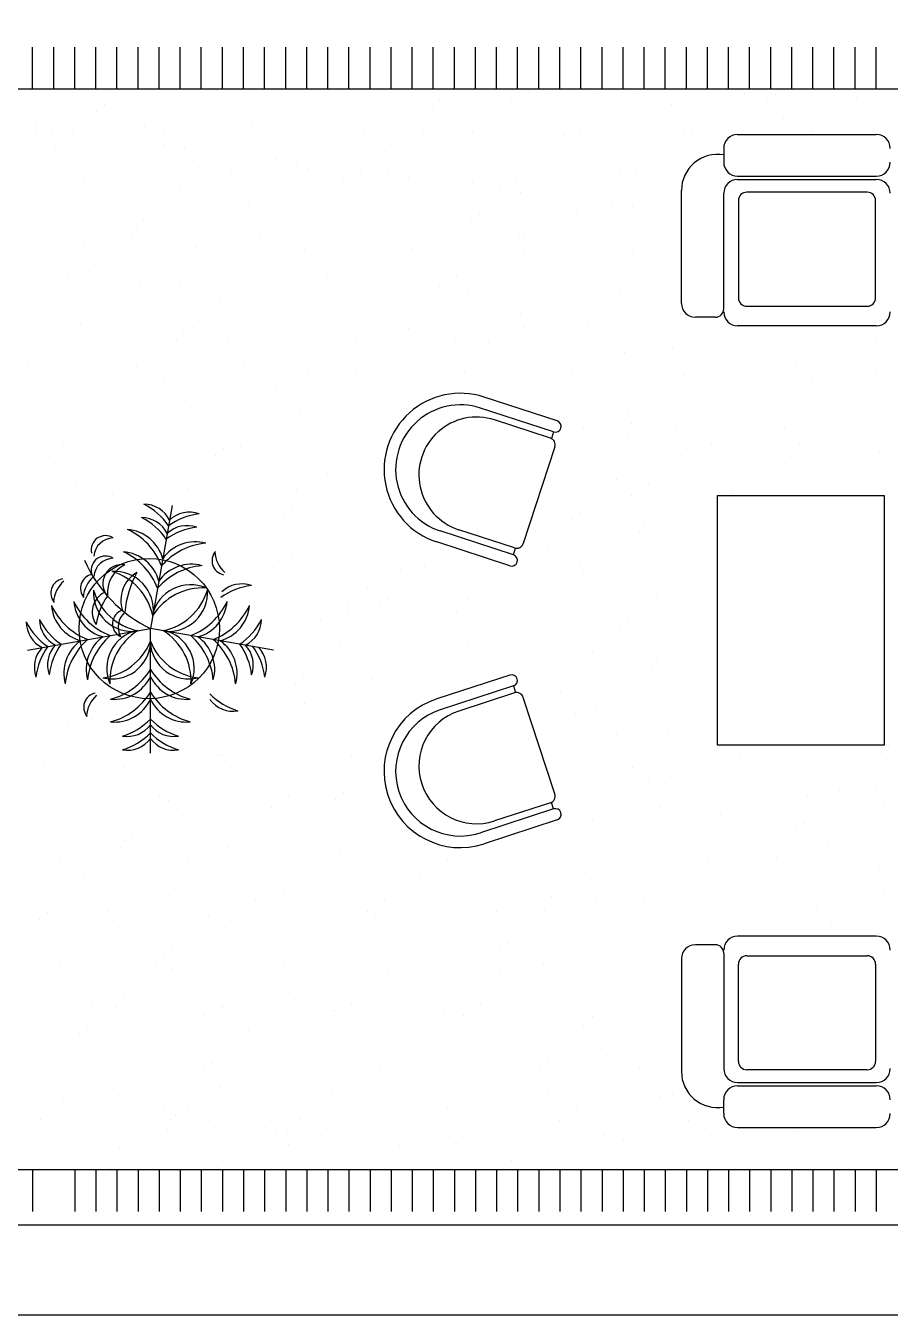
# Model space of a CAD drawing. Header units: inches. Extents: x 10.2 to 52.7, y 13.8 to 38.6.
# Drawn here: x 35.815 to 38.93, y 13.807 to 18.456 of the extents above; entities that cross this region are included whole.
import ezdxf

# ---------------------------------------------------------------- set-up
doc = ezdxf.new("R2010")
doc.units = ezdxf.units.IN
doc.header["$MEASUREMENT"] = 0
for name, color, linetype in [('02', 2, 'Continuous'), ('4', 4, 'Continuous'), ('kadrbm', 4, 'Continuous')]:
    doc.layers.add(name, color=color, linetype=linetype)

# ---------------------------------------------------------------- blocks, each defined once
blk = doc.blocks.new('kadrbm')
at = {"layer": 'kadrbm', "color": 4}
blk.add_lwpolyline([(0, 0), (0, 24.7972), (21, 24.7972), (21, 0), (0, 0)], close=True, dxfattribs=at)
blk.add_lwpolyline([(20.6631, 0.3257), (20.6631, 24.4603), (0.3369, 24.4603), (0.3369, 0.3257), (20.6631, 0.3257)], dxfattribs=at)

msp = doc.modelspace()

# ---------------------------------------------------------------- linework, layer by layer
at = {"layer": '02'}
for p, q in [((38.3802, 18.0642), (38.8802, 18.0642)), ((38.3302, 18.0142), (38.3302, 17.9642)), ((38.3802, 17.9142), (38.8802, 17.9142)), ((38.3805, 17.9021), (38.8802, 17.9021)), ((38.178, 17.4553), (38.178, 17.8625)), ((38.8478, 17.8561), (38.4135, 17.8561)), ((38.3305, 17.4353), (38.3305, 17.8521)), ((38.3835, 17.8261), (38.3835, 17.475)), ((38.8778, 17.475), (38.8778, 17.8261)), ((38.4135, 17.445), (38.8478, 17.445)), ((38.3003, 17.4053), (38.228, 17.4053)), ((38.8802, 17.3745), (38.3805, 17.3745)), ((37.7056, 16.9693), (37.5045, 17.035)), ((37.7173, 16.9918), (37.7096, 16.9681)), ((37.7216, 16.9378), (37.6078, 16.5894)), ((37.5763, 16.5734), (37.3752, 16.6391)), ((37.5725, 16.5484), (37.5803, 16.5721)), ((37.5763, 16.0506), (37.3752, 15.9849)), ((37.5725, 16.0756), (37.5803, 16.0519)), ((37.7216, 15.6862), (37.6078, 16.0346)), ((37.7056, 15.6547), (37.5045, 15.589)), ((37.7173, 15.6322), (37.7096, 15.656)), ((38.8802, 15.1734), (38.3805, 15.1734)), ((38.3003, 15.1426), (38.228, 15.1426)), ((38.3302, 15.1126), (38.3302, 14.6958)), ((38.178, 15.0926), (38.178, 14.6854)), ((38.3835, 14.7218), (38.3835, 15.0729)), ((38.4135, 15.1029), (38.8478, 15.1029)), ((38.8778, 15.0729), (38.8778, 14.7218)), ((38.8478, 14.6918), (38.4135, 14.6918)), ((38.3802, 14.6337), (38.8802, 14.6337)), ((38.3805, 14.6458), (38.8802, 14.6458)), ((38.3302, 14.5337), (38.3302, 14.5837)), ((38.3802, 14.4837), (38.8802, 14.4837))]:
    msp.add_line(p, q, dxfattribs=at)
for points in [[(37.7303, 17.0314), (37.4665, 17.1175)], [(37.7173, 16.9918), (37.4536, 17.0779)], [(37.5725, 16.5484), (37.3088, 16.6345)], [(37.5596, 16.5088), (37.2959, 16.5949)], [(37.5596, 16.1152), (37.2959, 16.0291)], [(37.5725, 16.0756), (37.3088, 15.9895)], [(37.7173, 15.6322), (37.4536, 15.5461)], [(37.7303, 15.5926), (37.4665, 15.5065)]]:
    msp.add_lwpolyline(points, dxfattribs=at)
msp.add_lwpolyline([(38.9084, 16.762), (38.9084, 15.862), (38.3084, 15.862), (38.3084, 16.762)], close=True, dxfattribs=at)
msp.add_circle((36.2598, 16.2825), 0.2529, dxfattribs=at)
for centre, radius, start, end in [((38.3802, 18.0142), 0.05, 90, 180), ((38.8802, 18.0142), 0.05, 0, 90), ((38.308, 17.8625), 0.13, 80.1386, 180), ((38.3802, 17.9642), 0.05, 180, 270), ((38.8802, 17.9642), 0.05, 270, 0), ((38.3805, 17.8521), 0.05, 90, 180), ((38.8802, 17.8521), 0.05, 0, 90), ((38.4135, 17.8261), 0.03, 90, 180), ((38.8478, 17.8261), 0.03, 0, 90), ((38.228, 17.4553), 0.05, 180, 270), ((38.4135, 17.475), 0.03, 180, 270), ((38.8478, 17.475), 0.03, 270, 0), ((38.3003, 17.4353), 0.03, 270, 0), ((38.3805, 17.4245), 0.05, 180, 270), ((38.8802, 17.4245), 0.05, 270, 0), ((37.3812, 16.8562), 0.2749, 71.9154, 251.9154), ((37.3812, 16.8562), 0.2332, 71.9154, 251.9154), ((37.4399, 16.8371), 0.2082, 71.9154, 251.9154), ((37.7238, 17.0116), 0.0208, 251.9154, 71.9154), ((37.6979, 16.9456), 0.025, 341.9154, 71.9154), ((37.5841, 16.5972), 0.025, 251.9154, 341.9154), ((37.5661, 16.5286), 0.0208, 251.9154, 71.9154), ((37.5661, 16.0954), 0.0208, 288.0846, 108.0846), ((37.5841, 16.0268), 0.025, 18.0846, 108.0846), ((37.3812, 15.7678), 0.2749, 108.0846, 288.0846), ((37.3812, 15.7678), 0.2332, 108.0846, 288.0846), ((37.4399, 15.787), 0.2082, 108.0846, 288.0846), ((37.6979, 15.6784), 0.025, 288.0846, 18.0846), ((37.7238, 15.6124), 0.0208, 288.0846, 108.0846), ((38.3805, 15.1234), 0.05, 90, 180), ((38.8802, 15.1234), 0.05, 0, 90), ((38.228, 15.0926), 0.05, 90, 180), ((38.3003, 15.1126), 0.03, 0, 90), ((38.4135, 15.0729), 0.03, 90, 180), ((38.8478, 15.0729), 0.03, 0, 90), ((38.3805, 14.6958), 0.05, 180, 270), ((38.4135, 14.7218), 0.03, 180, 270), ((38.8478, 14.7218), 0.03, 270, 0), ((38.8802, 14.6958), 0.05, 270, 0), ((38.308, 14.6854), 0.13, 180, 279.8614), ((38.3802, 14.5837), 0.05, 90, 180), ((38.8802, 14.5837), 0.05, 0, 90), ((38.3802, 14.5337), 0.05, 180, 270), ((38.8802, 14.5337), 0.05, 270, 0)]:
    msp.add_arc(centre, radius, start, end, dxfattribs=at)
at = {"layer": '4'}
for p, q in [((35.8397, 18.229), (35.8397, 18.379)), ((35.9157, 18.229), (35.9157, 18.379)), ((35.9917, 18.229), (35.9917, 18.379)), ((36.0677, 18.229), (36.0677, 18.379)), ((36.1437, 18.229), (36.1437, 18.379)), ((36.2197, 18.229), (36.2197, 18.379)), ((36.2957, 18.229), (36.2957, 18.379)), ((36.3717, 18.229), (36.3717, 18.379)), ((36.4477, 18.229), (36.4477, 18.379)), ((36.5237, 18.229), (36.5237, 18.379)), ((36.5997, 18.229), (36.5997, 18.379)), ((36.6757, 18.229), (36.6757, 18.379)), ((36.7517, 18.229), (36.7517, 18.379)), ((36.8277, 18.229), (36.8277, 18.379)), ((36.9037, 18.229), (36.9037, 18.379)), ((36.9797, 18.229), (36.9797, 18.379)), ((37.0557, 18.229), (37.0557, 18.379)), ((37.1317, 18.229), (37.1317, 18.379)), ((37.2077, 18.229), (37.2077, 18.379)), ((37.2837, 18.229), (37.2837, 18.379)), ((37.3597, 18.229), (37.3597, 18.379)), ((37.4357, 18.229), (37.4357, 18.379)), ((37.5117, 18.229), (37.5117, 18.379)), ((37.5877, 18.229), (37.5877, 18.379)), ((37.6637, 18.229), (37.6637, 18.379)), ((37.7397, 18.229), (37.7397, 18.379)), ((37.8157, 18.229), (37.8157, 18.379)), ((37.8917, 18.229), (37.8917, 18.379)), ((37.9677, 18.229), (37.9677, 18.379)), ((38.0437, 18.229), (38.0437, 18.379)), ((38.1197, 18.229), (38.1197, 18.379)), ((38.1957, 18.229), (38.1957, 18.379)), ((38.2717, 18.229), (38.2717, 18.379)), ((38.3477, 18.229), (38.3477, 18.379)), ((38.4237, 18.229), (38.4237, 18.379)), ((38.4997, 18.229), (38.4997, 18.379)), ((38.5757, 18.229), (38.5757, 18.379)), ((38.6517, 18.229), (38.6517, 18.379)), ((38.7277, 18.229), (38.7277, 18.379)), ((38.8037, 18.229), (38.8037, 18.379)), ((38.8797, 18.229), (38.8797, 18.379)), ((37.7377, 18.2268), (37.7377, 18.2268)), ((36.1213, 18.2237), (36.1213, 18.2237)), ((36.505, 18.2218), (36.505, 18.2218)), ((37.3067, 18.1906), (37.3067, 18.1906)), ((37.566, 18.1944), (37.566, 18.1944)), ((37.6284, 18.2166), (37.6284, 18.2166)), ((37.688, 18.2104), (37.688, 18.2104)), ((37.8596, 18.2108), (37.8596, 18.2108)), ((38.0211, 18.2116), (38.0211, 18.2116)), ((38.0634, 18.184), (38.0634, 18.184)), ((38.4048, 18.2135), (38.4048, 18.2135)), ((38.4883, 18.1837), (38.4883, 18.1837)), ((38.516, 18.209), (38.516, 18.209)), ((38.8099, 18.1989), (38.8099, 18.1989)), ((36.0698, 18.1468), (36.0698, 18.1468)), ((36.0974, 18.1722), (36.0974, 18.1722)), ((36.6788, 18.1601), (36.6788, 18.1601)), ((37.2791, 18.1653), (37.2791, 18.1653)), ((37.8881, 18.1785), (37.8881, 18.1785)), ((38.1415, 18.1737), (38.1415, 18.1737)), ((38.2634, 18.1576), (38.2634, 18.1576)), ((35.8515, 18.0988), (35.8515, 18.0988)), ((36.2441, 18.0938), (36.2441, 18.0938)), ((36.6278, 18.0956), (36.6278, 18.0956)), ((38.4672, 18.1308), (38.4672, 18.1308)), ((38.5452, 18.1205), (38.5452, 18.1205)), ((38.6672, 18.1045), (38.6672, 18.1045)), ((35.8485, 18.081), (35.8485, 18.081)), ((35.9063, 18.0796), (35.9063, 18.0796)), ((35.9843, 18.0693), (35.9843, 18.0693)), ((36.1063, 18.0532), (36.1063, 18.0532)), ((36.3157, 18.0802), (36.3157, 18.0802)), ((36.5483, 18.0405), (36.5483, 18.0405)), ((36.7828, 18.0794), (36.7828, 18.0794)), ((37.033, 18.081), (37.033, 18.081)), ((37.2499, 18.0785), (37.2499, 18.0785)), ((37.4256, 18.076), (37.4256, 18.076)), ((37.717, 18.0777), (37.717, 18.0777)), ((37.7576, 18.0589), (37.7576, 18.0589)), ((37.8093, 18.0778), (37.8093, 18.0778)), ((38.1842, 18.0768), (38.1842, 18.0768)), ((38.2144, 18.0632), (38.2144, 18.0632)), ((38.6513, 18.076), (38.6513, 18.076)), ((38.8709, 18.0776), (38.8709, 18.0776)), ((35.9205, 18.01), (35.9205, 18.01)), ((36.31, 18.0264), (36.31, 18.0264)), ((36.3881, 18.0161), (36.3881, 18.0161)), ((36.51, 18.0001), (36.51, 18.0001)), ((36.5207, 18.0152), (36.5207, 18.0152)), ((37.1298, 18.0285), (37.1298, 18.0285)), ((37.73, 18.0336), (37.73, 18.0336)), ((36.0324, 17.96), (36.0324, 17.96)), ((36.7138, 17.9733), (36.7138, 17.9733)), ((36.7919, 17.963), (36.7919, 17.963)), ((36.088, 17.9351), (36.088, 17.9351)), ((36.4375, 17.9454), (36.4375, 17.9454)), ((36.5551, 17.9343), (36.5551, 17.9343)), ((36.8301, 17.9404), (36.8301, 17.9404)), ((36.9138, 17.9469), (36.9138, 17.9469)), ((36.9993, 17.9089), (36.9993, 17.9089)), ((37.0222, 17.9334), (37.0222, 17.9334)), ((37.1176, 17.9201), (37.1176, 17.9201)), ((37.1956, 17.9098), (37.1956, 17.9098)), ((37.2138, 17.9422), (37.2138, 17.9422)), ((37.4893, 17.9326), (37.4893, 17.9326)), ((37.619, 17.9276), (37.619, 17.9276)), ((37.9564, 17.9317), (37.9564, 17.9317)), ((38.0116, 17.9226), (38.0116, 17.9226)), ((36.0247, 17.8948), (36.0247, 17.8948)), ((36.3714, 17.8784), (36.3714, 17.8784)), ((36.4918, 17.894), (36.4918, 17.894)), ((36.9589, 17.8931), (36.9589, 17.8931)), ((36.9716, 17.8835), (36.9716, 17.8835)), ((37.3176, 17.8938), (37.3176, 17.8938)), ((37.4261, 17.8923), (37.4261, 17.8923)), ((37.5213, 17.867), (37.5213, 17.867)), ((37.5807, 17.8968), (37.5807, 17.8968)), ((37.5994, 17.8567), (37.5994, 17.8567)), ((37.8932, 17.8914), (37.8932, 17.8914)), ((35.842, 17.8097), (35.842, 17.8097)), ((37.7213, 17.8406), (37.7213, 17.8406)), ((37.9251, 17.8138), (37.9251, 17.8138)), ((36.2347, 17.8047), (36.2347, 17.8047)), ((36.6184, 17.8066), (36.6184, 17.8066)), ((37.0235, 17.792), (37.0235, 17.792)), ((37.4161, 17.787), (37.4161, 17.787)), ((37.4502, 17.7772), (37.4502, 17.7772)), ((37.7999, 17.7888), (37.7999, 17.7888)), ((37.9644, 17.7837), (37.9644, 17.7837)), ((38.0032, 17.8035), (38.0032, 17.8035)), ((38.1251, 17.7875), (38.1251, 17.7875)), ((36.2133, 17.7335), (36.2133, 17.7335)), ((36.2409, 17.7588), (36.2409, 17.7588)), ((36.8223, 17.7467), (36.8223, 17.7467)), ((37.4225, 17.7519), (37.4225, 17.7519)), ((36.0229, 17.6709), (36.0229, 17.6709)), ((36.1945, 17.7046), (36.1945, 17.7046)), ((36.6616, 17.7037), (36.6616, 17.7037)), ((37.1288, 17.7029), (37.1288, 17.7029)), ((37.5959, 17.702), (37.5959, 17.702)), ((37.6078, 17.7067), (37.6078, 17.7067)), ((36.428, 17.6563), (36.428, 17.6563)), ((36.6918, 17.6272), (36.6918, 17.6272)), ((36.8207, 17.6513), (36.8207, 17.6513)), ((37.2044, 17.6532), (37.2044, 17.6532)), ((37.6095, 17.6386), (37.6095, 17.6386)), ((37.7616, 17.6431), (37.7616, 17.6431)), ((38.0022, 17.6336), (38.0022, 17.6336)), ((36.064, 17.5967), (36.064, 17.5967)), ((36.6642, 17.6018), (36.6642, 17.6018)), ((37.2732, 17.6151), (37.2732, 17.6151)), ((35.9668, 17.5595), (35.9668, 17.5595)), ((36.4339, 17.5587), (36.4339, 17.5587)), ((36.901, 17.5578), (36.901, 17.5578)), ((37.3682, 17.557), (37.3682, 17.557)), ((37.4049, 17.566), (37.4049, 17.566)), ((35.8326, 17.5207), (35.8326, 17.5207)), ((35.9036, 17.5192), (35.9036, 17.5192)), ((36.2252, 17.5157), (36.2252, 17.5157)), ((36.3707, 17.5184), (36.3707, 17.5184)), ((36.6089, 17.5175), (36.6089, 17.5175)), ((36.8378, 17.5175), (36.8378, 17.5175)), ((37.0141, 17.503), (37.0141, 17.503)), ((37.1427, 17.4955), (37.1427, 17.4955)), ((37.3049, 17.5167), (37.3049, 17.5167)), ((37.4067, 17.4979), (37.4067, 17.4979)), ((37.7904, 17.4998), (37.7904, 17.4998)), ((37.955, 17.4947), (37.955, 17.4947)), ((35.9058, 17.4518), (35.9058, 17.4518)), ((35.9335, 17.4771), (35.9335, 17.4771)), ((36.5149, 17.465), (36.5149, 17.465)), ((37.1151, 17.4702), (37.1151, 17.4702)), ((37.5983, 17.4176), (37.5983, 17.4176)), ((37.7214, 17.4068), (37.7214, 17.4068)), ((37.8384, 17.3916), (37.8384, 17.3916)), ((36.0135, 17.3819), (36.0135, 17.3819)), ((36.3844, 17.3454), (36.3844, 17.3454)), ((36.4186, 17.3673), (36.4186, 17.3673)), ((36.8112, 17.3623), (36.8112, 17.3623)), ((37.1949, 17.3642), (37.1949, 17.3642)), ((37.6001, 17.3496), (37.6001, 17.3496)), ((37.6124, 17.3693), (37.6124, 17.3693)), ((37.7752, 17.3513), (37.7752, 17.3513)), ((37.9927, 17.3445), (37.9927, 17.3445)), ((36.0734, 17.329), (36.0734, 17.329)), ((36.3567, 17.3201), (36.3567, 17.3201)), ((36.5405, 17.3281), (36.5405, 17.3281)), ((36.9658, 17.3334), (36.9658, 17.3334)), ((37.0076, 17.3273), (37.0076, 17.3273)), ((37.3647, 17.3298), (37.3647, 17.3298)), ((37.4818, 17.3145), (37.4818, 17.3145)), ((38.8761, 17.3239), (38.8761, 17.3239)), ((37.2558, 17.2923), (37.2558, 17.2923)), ((37.4185, 17.2742), (37.4185, 17.2742)), ((37.9736, 17.2771), (37.9736, 17.2771)), ((38.1471, 17.2963), (38.1471, 17.2963)), ((35.8231, 17.2317), (35.8231, 17.2317)), ((36.2158, 17.2267), (36.2158, 17.2267)), ((36.5995, 17.2285), (36.5995, 17.2285)), ((36.8353, 17.2138), (36.8353, 17.2138)), ((37.0046, 17.2139), (37.0046, 17.2139)), ((37.3972, 17.2089), (37.3972, 17.2089)), ((37.781, 17.2108), (37.781, 17.2108)), ((38.5905, 17.2385), (38.5905, 17.2385)), ((38.8797, 17.2096), (38.8797, 17.2096)), ((35.8457, 17.1839), (35.8457, 17.1839)), ((36.2074, 17.1833), (36.2074, 17.1833)), ((36.3128, 17.1831), (36.3128, 17.1831)), ((36.7799, 17.1822), (36.7799, 17.1822)), ((36.8076, 17.1885), (36.8076, 17.1885)), ((38.1861, 17.1962), (38.1861, 17.1962)), ((38.6484, 17.1788), (38.6484, 17.1788)), ((36.2495, 17.1428), (36.2495, 17.1428)), ((36.7167, 17.1419), (36.7167, 17.1419)), ((38.167, 17.1287), (38.167, 17.1287)), ((38.3405, 17.1479), (38.3405, 17.1479)), ((38.5851, 17.1385), (38.5851, 17.1385)), ((36.004, 17.0929), (36.004, 17.0929)), ((36.4091, 17.0783), (36.4091, 17.0783)), ((36.8018, 17.0733), (36.8018, 17.0733)), ((37.1855, 17.0751), (37.1855, 17.0751)), ((38.7839, 17.0902), (38.7839, 17.0902)), ((36.0493, 17.0384), (36.0493, 17.0384)), ((36.0769, 17.0637), (36.0769, 17.0637)), ((37.9334, 17.0408), (37.9334, 17.0408)), ((37.9833, 17.0555), (37.9833, 17.0555)), ((37.998, 17.0226), (37.998, 17.0226)), ((38.0505, 17.0256), (38.0505, 17.0256)), ((38.1069, 17.0601), (38.1069, 17.0601)), ((38.224, 17.0448), (38.224, 17.0448)), ((38.367, 17.0574), (38.367, 17.0574)), ((37.8245, 17.0033), (37.8245, 17.0033)), ((37.9872, 16.9853), (37.9872, 16.9853)), ((38.1607, 17.0045), (38.1607, 17.0045)), ((38.5503, 17.0023), (38.5503, 17.0023)), ((38.6674, 16.9871), (38.6674, 16.9871)), ((35.9522, 16.9534), (35.9522, 16.9534)), ((36.2063, 16.9377), (36.2063, 16.9377)), ((36.4194, 16.9525), (36.4194, 16.9525)), ((36.5278, 16.9321), (36.5278, 16.9321)), ((36.59, 16.9395), (36.59, 16.9395)), ((36.9952, 16.9249), (36.9952, 16.9249)), ((38.2878, 16.9491), (38.2878, 16.9491)), ((38.4414, 16.9648), (38.4414, 16.9648)), ((38.6041, 16.9468), (38.6041, 16.9468)), ((38.7305, 16.9359), (38.7305, 16.9359)), ((35.9, 16.9016), (35.9, 16.9016)), ((36.5002, 16.9067), (36.5002, 16.9067)), ((38.1766, 16.9071), (38.1766, 16.9071)), ((38.5693, 16.9021), (38.5693, 16.9021)), ((38.8933, 16.9179), (38.8933, 16.9179)), ((36.9016, 16.8421), (36.9016, 16.8421)), ((35.9946, 16.8039), (35.9946, 16.8039)), ((36.1916, 16.8074), (36.1916, 16.8074)), ((36.3997, 16.7893), (36.3997, 16.7893)), ((36.7927, 16.8046), (36.7927, 16.8046)), ((37.9431, 16.8192), (37.9431, 16.8192)), ((38.0601, 16.804), (38.0601, 16.804)), ((36.1284, 16.7671), (36.1284, 16.7671)), ((36.3509, 16.7699), (36.3509, 16.7699)), ((36.7923, 16.7843), (36.7923, 16.7843)), ((37.8341, 16.7818), (37.8341, 16.7818)), ((37.9969, 16.7637), (37.9969, 16.7637)), ((38.3575, 16.7683), (38.3575, 16.7683)), ((36.3425, 16.7263), (36.2644, 16.2831)), ((36.7435, 16.6972), (36.7435, 16.6972)), ((36.7711, 16.7225), (36.7711, 16.7225)), ((37.8126, 16.6997), (37.8126, 16.6997)), ((36.1969, 16.6486), (36.1969, 16.6486)), ((36.5806, 16.6505), (36.5806, 16.6505)), ((36.9861, 16.6563), (36.9861, 16.6563)), ((36.9998, 16.6884), (36.9998, 16.6884)), ((37.7849, 16.6743), (37.7849, 16.6743)), ((38.0412, 16.6656), (38.0412, 16.6656)), ((36.9857, 16.6359), (36.9857, 16.6359)), ((38.0275, 16.6334), (38.0275, 16.6334)), ((35.8311, 16.5777), (35.8311, 16.5777)), ((37.6996, 16.5743), (37.6996, 16.5743)), ((36.7721, 16.5434), (36.7721, 16.5434)), ((36.7832, 16.5156), (36.7832, 16.5156)), ((37.2527, 16.5066), (37.2527, 16.5066)), ((37.415, 16.5123), (37.415, 16.5123)), ((37.8135, 16.5205), (37.8135, 16.5205)), ((36.7088, 16.5031), (36.7088, 16.5031)), ((36.7829, 16.4952), (36.7829, 16.4952)), ((37.1666, 16.4971), (37.1666, 16.4971)), ((37.7503, 16.4802), (37.7503, 16.4802)), ((37.8247, 16.4927), (37.8247, 16.4927)), ((37.0451, 16.4287), (37.0451, 16.4287)), ((37.4719, 16.4293), (37.4719, 16.4293)), ((38.9137, 16.4254), (38.9137, 16.4254)), ((36.9766, 16.3672), (36.9766, 16.3672)), ((37.1222, 16.387), (37.1222, 16.387)), ((37.2122, 16.3716), (37.2122, 16.3716)), ((37.4086, 16.389), (37.4086, 16.389)), ((38.0865, 16.4059), (38.0865, 16.4059)), ((36.9763, 16.3469), (36.9763, 16.3469)), ((37.0946, 16.3617), (37.0946, 16.3617)), ((37.3689, 16.3418), (37.3689, 16.3418)), ((38.0181, 16.3444), (38.0181, 16.3444)), ((35.8212, 16.205), (36.2644, 16.2831)), ((36.2644, 15.8331), (36.2644, 16.2831)), ((36.7075, 16.205), (36.2644, 16.2831)), ((36.8787, 16.3128), (36.8787, 16.3128)), ((36.9146, 16.3092), (36.9146, 16.3092)), ((37.8799, 16.2786), (37.8799, 16.2786)), ((37.9201, 16.2899), (37.9201, 16.2899)), ((37.956, 16.2863), (37.956, 16.2863)), ((37.9888, 16.316), (37.9888, 16.316)), ((38.904, 16.3098), (38.904, 16.3098)), ((36.9453, 16.2249), (36.9453, 16.2249)), ((37.1113, 16.1996), (37.1113, 16.1996)), ((37.1571, 16.2081), (37.1571, 16.2081)), ((37.4055, 16.2233), (37.4055, 16.2233)), ((37.5623, 16.1935), (37.5623, 16.1935)), ((37.8583, 16.1965), (37.8583, 16.1965)), ((37.172, 16.1354), (37.172, 16.1354)), ((37.8307, 16.1711), (37.8307, 16.1711)), ((38.087, 16.1624), (38.087, 16.1624)), ((36.8148, 16.1053), (36.8148, 16.1053)), ((37.063, 16.0979), (37.063, 16.0979)), ((37.289, 16.1202), (37.289, 16.1202)), ((38.0733, 16.1302), (38.0733, 16.1302)), ((36.7871, 16.08), (36.7871, 16.08)), ((36.8836, 16.0545), (36.8836, 16.0545)), ((37.2258, 16.0799), (37.2258, 16.0799)), ((37.3595, 16.0528), (37.3595, 16.0528)), ((37.7432, 16.0547), (37.7432, 16.0547)), ((36.8203, 16.0142), (36.8203, 16.0142)), ((37.8593, 16.0173), (37.8593, 16.0173)), ((36.0564, 15.9553), (36.0564, 15.9553)), ((37.796, 15.977), (37.796, 15.977)), ((37.8705, 15.9895), (37.8705, 15.9895)), ((35.9662, 15.9368), (35.9662, 15.9368)), ((36.0288, 15.9299), (36.0288, 15.9299)), ((36.3713, 15.9222), (36.3713, 15.9222)), ((36.6379, 15.9432), (36.6379, 15.9432)), ((38.1323, 15.9027), (38.1323, 15.9027)), ((37.9455, 15.8994), (37.9455, 15.8994)), ((38.9259, 15.8604), (38.9259, 15.8604)), ((36.5074, 15.8236), (36.5074, 15.8236)), ((36.523, 15.8248), (36.523, 15.8248)), ((36.9902, 15.824), (36.9902, 15.824)), ((37.0888, 15.8115), (37.0888, 15.8115)), ((38.0638, 15.8412), (38.0638, 15.8412)), ((38.2981, 15.8299), (38.2981, 15.8299)), ((38.3915, 15.8214), (38.3915, 15.8214)), ((38.8587, 15.8206), (38.8587, 15.8206)), ((38.8983, 15.8351), (38.8983, 15.8351)), ((35.8795, 15.7931), (35.8795, 15.7931)), ((36.1685, 15.7816), (36.1685, 15.7816)), ((36.4797, 15.7983), (36.4797, 15.7983)), ((36.5522, 15.7834), (36.5522, 15.7834)), ((37.9659, 15.7867), (37.9659, 15.7867)), ((38.0018, 15.7831), (38.0018, 15.7831)), ((38.0608, 15.7321), (38.0608, 15.7321)), ((38.1388, 15.751), (38.1388, 15.751)), ((38.8797, 15.7166), (38.8797, 15.7166)), ((36.2953, 15.6797), (36.2953, 15.6797)), ((36.7624, 15.6789), (36.7624, 15.6789)), ((36.9583, 15.6919), (36.9583, 15.6919)), ((38.1399, 15.685), (38.1399, 15.685)), ((38.1638, 15.6763), (38.1638, 15.6763)), ((38.1676, 15.7104), (38.1676, 15.7104)), ((38.6309, 15.6755), (38.6309, 15.6755)), ((38.749, 15.6983), (38.749, 15.6983)), ((35.9568, 15.6478), (35.9568, 15.6478)), ((36.2321, 15.6394), (36.2321, 15.6394)), ((36.3304, 15.6615), (36.3304, 15.6615)), ((36.3619, 15.6332), (36.3619, 15.6332)), ((36.6992, 15.6386), (36.6992, 15.6386)), ((36.7545, 15.6282), (36.7545, 15.6282)), ((36.9306, 15.6666), (36.9306, 15.6666)), ((38.1006, 15.636), (38.1006, 15.636)), ((38.5677, 15.6352), (38.5677, 15.6352)), ((38.909, 15.6454), (38.909, 15.6454)), ((37.858, 15.5914), (37.858, 15.5914)), ((38.3197, 15.6122), (38.3197, 15.6122)), ((38.6185, 15.5787), (38.6185, 15.5787)), ((36.1999, 15.5419), (36.1999, 15.5419)), ((36.7813, 15.5298), (36.7813, 15.5298)), ((37.9906, 15.5482), (37.9906, 15.5482)), ((38.5908, 15.5534), (38.5908, 15.5534)), ((36.1591, 15.4925), (36.1591, 15.4925)), ((36.1723, 15.5165), (36.1723, 15.5165)), ((36.5428, 15.4944), (36.5428, 15.4944)), ((38.7062, 15.5047), (38.7062, 15.5047)), ((35.9348, 15.45), (35.9348, 15.45)), ((36.4019, 15.4492), (36.4019, 15.4492)), ((36.869, 15.4483), (36.869, 15.4483)), ((36.9479, 15.4798), (36.9479, 15.4798)), ((37.3361, 15.4475), (37.3361, 15.4475)), ((37.8033, 15.4466), (37.8033, 15.4466)), ((38.0513, 15.443), (38.0513, 15.443)), ((38.2704, 15.4458), (38.2704, 15.4458)), ((38.522, 15.457), (38.522, 15.457)), ((38.7305, 15.4429), (38.7305, 15.4429)), ((38.8395, 15.4804), (38.8395, 15.4804)), ((36.6508, 15.4102), (36.6508, 15.4102)), ((37.2322, 15.3982), (37.2322, 15.3982)), ((37.8325, 15.4033), (37.8325, 15.4033)), ((37.8601, 15.4286), (37.8601, 15.4286)), ((38.4415, 15.4166), (38.4415, 15.4166)), ((38.8933, 15.4249), (38.8933, 15.4249)), ((35.9473, 15.3588), (35.9473, 15.3588)), ((36.023, 15.3797), (36.023, 15.3797)), ((36.3524, 15.3442), (36.3524, 15.3442)), ((36.6232, 15.3849), (36.6232, 15.3849)), ((37.8178, 15.3551), (37.8178, 15.3551)), ((38.8995, 15.3564), (38.8995, 15.3564)), ((36.1742, 15.3041), (36.1742, 15.3041)), ((36.6413, 15.3033), (36.6413, 15.3033)), ((36.7451, 15.3391), (36.7451, 15.3391)), ((37.1084, 15.3024), (37.1084, 15.3024)), ((37.1288, 15.341), (37.1288, 15.341)), ((37.5755, 15.3016), (37.5755, 15.3016)), ((37.7088, 15.3177), (37.7088, 15.3177)), ((37.8716, 15.2996), (37.8716, 15.2996)), ((37.9348, 15.3399), (37.9348, 15.3399)), ((38.0427, 15.3007), (38.0427, 15.3007)), ((38.7154, 15.3086), (38.7154, 15.3086)), ((38.798, 15.2984), (38.798, 15.2984)), ((38.9069, 15.3359), (38.9069, 15.3359)), ((35.8925, 15.2602), (35.8925, 15.2602)), ((36.1109, 15.2638), (36.1109, 15.2638)), ((36.5781, 15.263), (36.5781, 15.263)), ((37.0452, 15.2621), (37.0452, 15.2621)), ((37.0741, 15.2532), (37.0741, 15.2532)), ((37.1017, 15.2786), (37.1017, 15.2786)), ((37.5123, 15.2613), (37.5123, 15.2613)), ((37.6832, 15.2665), (37.6832, 15.2665)), ((37.9794, 15.2604), (37.9794, 15.2604)), ((38.2834, 15.2717), (38.2834, 15.2717)), ((38.311, 15.297), (38.311, 15.297)), ((38.666, 15.2685), (38.666, 15.2685)), ((38.783, 15.2533), (38.783, 15.2533)), ((35.8648, 15.2348), (35.8648, 15.2348)), ((36.4739, 15.2481), (36.4739, 15.2481)), ((36.5333, 15.2054), (36.5333, 15.2054)), ((38.557, 15.231), (38.557, 15.231)), ((38.7198, 15.213), (38.7198, 15.213)), ((36.1496, 15.2035), (36.1496, 15.2035)), ((36.9385, 15.1908), (36.9385, 15.1908)), ((37.3311, 15.1858), (37.3311, 15.1858)), ((38.8963, 15.1698), (38.8963, 15.1698)), ((36.3434, 15.1285), (36.3434, 15.1285)), ((36.9248, 15.1164), (36.9248, 15.1164)), ((37.525, 15.1216), (37.525, 15.1216)), ((37.5527, 15.1469), (37.5527, 15.1469)), ((38.1341, 15.1349), (38.1341, 15.1349)), ((35.9379, 15.0697), (35.9379, 15.0697)), ((36.2808, 15.0736), (36.2808, 15.0736)), ((36.3157, 15.1032), (36.3157, 15.1032)), ((36.7479, 15.0727), (36.7479, 15.0727)), ((37.215, 15.0719), (37.215, 15.0719)), ((37.6821, 15.071), (37.6821, 15.071)), ((38.1492, 15.0702), (38.1492, 15.0702)), ((36.343, 15.0551), (36.343, 15.0551)), ((36.7356, 15.0501), (36.7356, 15.0501)), ((37.1193, 15.052), (37.1193, 15.052)), ((37.5245, 15.0374), (37.5245, 15.0374)), ((36.7943, 14.9969), (36.7943, 14.9969)), ((37.3757, 14.9848), (37.3757, 14.9848)), ((37.9759, 14.9899), (37.9759, 14.9899)), ((38.0036, 15.0153), (38.0036, 15.0153)), ((36.053, 14.9285), (36.053, 14.9285)), ((36.1664, 14.9664), (36.1664, 14.9664)), ((36.5202, 14.9277), (36.5202, 14.9277)), ((36.7667, 14.9715), (36.7667, 14.9715)), ((36.9873, 14.9268), (36.9873, 14.9268)), ((37.4544, 14.926), (37.4544, 14.926)), ((37.9215, 14.9251), (37.9215, 14.9251)), ((35.9898, 14.8882), (35.9898, 14.8882)), ((36.1402, 14.9145), (36.1402, 14.9145)), ((36.4569, 14.8874), (36.4569, 14.8874)), ((36.5239, 14.9163), (36.5239, 14.9163)), ((36.924, 14.8865), (36.924, 14.8865)), ((36.929, 14.9017), (36.929, 14.9017)), ((37.3217, 14.8967), (37.3217, 14.8967)), ((37.3911, 14.8857), (37.3911, 14.8857)), ((37.7054, 14.8986), (37.7054, 14.8986)), ((37.8583, 14.8848), (37.8583, 14.8848)), ((36.0359, 14.8468), (36.0359, 14.8468)), ((36.6174, 14.8347), (36.6174, 14.8347)), ((37.2176, 14.8399), (37.2176, 14.8399)), ((37.2452, 14.8652), (37.2452, 14.8652)), ((37.8266, 14.8531), (37.8266, 14.8531)), ((36.0083, 14.8214), (36.0083, 14.8214)), ((35.9284, 14.7807), (35.9284, 14.7807)), ((36.3335, 14.7661), (36.3335, 14.7661)), ((36.7262, 14.7611), (36.7262, 14.7611)), ((37.1099, 14.7629), (37.1099, 14.7629)), ((37.515, 14.7483), (37.515, 14.7483)), ((37.9077, 14.7433), (37.9077, 14.7433)), ((36.1596, 14.698), (36.1596, 14.698)), ((36.4869, 14.7151), (36.4869, 14.7151)), ((36.6267, 14.6971), (36.6267, 14.6971)), ((37.0683, 14.7031), (37.0683, 14.7031)), ((37.0939, 14.6963), (37.0939, 14.6963)), ((37.561, 14.6954), (37.561, 14.6954)), ((37.6685, 14.7082), (37.6685, 14.7082)), ((37.6961, 14.7336), (37.6961, 14.7336)), ((38.0281, 14.6946), (38.0281, 14.6946)), ((35.859, 14.6846), (35.859, 14.6846)), ((36.4592, 14.6898), (36.4592, 14.6898)), ((36.1307, 14.6255), (36.1307, 14.6255)), ((36.5144, 14.6273), (36.5144, 14.6273)), ((36.9196, 14.6127), (36.9196, 14.6127)), ((37.3122, 14.6077), (37.3122, 14.6077)), ((37.6959, 14.6095), (37.6959, 14.6095)), ((38.1471, 14.6019), (38.1471, 14.6019)), ((35.8729, 14.5886), (35.8729, 14.5886)), ((35.9509, 14.5783), (35.9509, 14.5783)), ((36.0729, 14.5623), (36.0729, 14.5623)), ((36.9101, 14.5581), (36.9101, 14.5581)), ((36.9378, 14.5835), (36.9378, 14.5835)), ((37.5192, 14.5714), (37.5192, 14.5714)), ((38.1011, 14.595), (38.1011, 14.595)), ((38.1194, 14.5766), (38.1194, 14.5766)), ((35.8686, 14.5126), (35.8686, 14.5126)), ((35.9319, 14.5529), (35.9319, 14.5529)), ((36.2766, 14.5355), (36.2766, 14.5355)), ((36.3099, 14.553), (36.3099, 14.553)), ((36.3358, 14.5117), (36.3358, 14.5117)), ((36.3547, 14.5252), (36.3547, 14.5252)), ((36.399, 14.552), (36.399, 14.552)), ((36.4767, 14.5091), (36.4767, 14.5091)), ((36.8029, 14.5109), (36.8029, 14.5109)), ((36.8661, 14.5512), (36.8661, 14.5512)), ((37.27, 14.5101), (37.27, 14.5101)), ((37.3333, 14.5503), (37.3333, 14.5503)), ((37.7371, 14.5092), (37.7371, 14.5092)), ((37.8004, 14.5495), (37.8004, 14.5495)), ((38.2042, 14.5084), (38.2042, 14.5084)), ((35.919, 14.4917), (35.919, 14.4917)), ((36.3241, 14.4771), (36.3241, 14.4771)), ((36.6804, 14.4823), (36.6804, 14.4823)), ((36.7167, 14.4721), (36.7167, 14.4721)), ((36.7585, 14.472), (36.7585, 14.472)), ((37.1005, 14.4739), (37.1005, 14.4739)), ((38.598, 14.4702), (38.598, 14.4702)), ((36.1794, 14.4334), (36.1794, 14.4334)), ((36.7608, 14.4213), (36.7608, 14.4213)), ((36.8804, 14.456), (36.8804, 14.456)), ((37.0842, 14.4292), (37.0842, 14.4292)), ((37.1622, 14.4189), (37.1622, 14.4189)), ((37.361, 14.4265), (37.361, 14.4265)), ((37.3887, 14.4518), (37.3887, 14.4518)), ((37.5056, 14.4593), (37.5056, 14.4593)), ((37.8982, 14.4543), (37.8982, 14.4543)), ((37.9701, 14.4398), (37.9701, 14.4398)), ((38.2819, 14.4562), (38.2819, 14.4562)), ((38.5703, 14.4449), (38.5703, 14.4449)), ((38.6871, 14.4416), (38.6871, 14.4416)), ((36.1518, 14.4081), (36.1518, 14.4081)), ((37.2842, 14.4028), (37.2842, 14.4028)), ((37.4879, 14.376), (37.4879, 14.376)), ((35.8397, 14.3311), (35.8397, 14.1811)), ((35.9917, 14.3311), (35.9917, 14.1811)), ((36.0677, 14.3311), (36.0677, 14.1811)), ((36.1213, 14.3364), (36.1213, 14.3364)), ((36.1437, 14.3311), (36.1437, 14.1811)), ((36.2197, 14.3311), (36.2197, 14.1811)), ((36.2957, 14.3311), (36.2957, 14.1811)), ((36.3717, 14.3311), (36.3717, 14.1811)), ((36.4477, 14.3311), (36.4477, 14.1811)), ((36.505, 14.3383), (36.505, 14.3383)), ((36.5237, 14.3311), (36.5237, 14.1811)), ((36.5997, 14.3311), (36.5997, 14.1811)), ((36.6757, 14.3311), (36.6757, 14.1811)), ((36.7517, 14.3311), (36.7517, 14.1811)), ((36.8277, 14.3311), (36.8277, 14.1811)), ((36.9037, 14.3311), (36.9037, 14.1811)), ((36.9797, 14.3311), (36.9797, 14.1811)), ((37.0557, 14.3311), (37.0557, 14.1811)), ((37.1317, 14.3311), (37.1317, 14.1811)), ((37.2077, 14.3311), (37.2077, 14.1811)), ((37.2837, 14.3311), (37.2837, 14.1811)), ((37.3597, 14.3311), (37.3597, 14.1811)), ((37.4357, 14.3311), (37.4357, 14.1811)), ((37.5117, 14.3311), (37.5117, 14.1811)), ((37.566, 14.3657), (37.566, 14.3657)), ((37.5877, 14.3311), (37.5877, 14.1811)), ((37.6637, 14.3311), (37.6637, 14.1811)), ((37.688, 14.3497), (37.688, 14.3497)), ((37.7397, 14.3311), (37.7397, 14.1811)), ((37.8157, 14.3311), (37.8157, 14.1811)), ((37.8917, 14.3311), (37.8917, 14.1811)), ((37.9677, 14.3311), (37.9677, 14.1811)), ((38.0437, 14.3311), (38.0437, 14.1811)), ((38.1197, 14.3311), (38.1197, 14.1811)), ((38.1957, 14.3311), (38.1957, 14.1811)), ((38.2717, 14.3311), (38.2717, 14.1811)), ((38.3477, 14.3311), (38.3477, 14.1811)), ((38.4237, 14.3311), (38.4237, 14.1811)), ((38.4997, 14.3311), (38.4997, 14.1811)), ((38.5757, 14.3311), (38.5757, 14.1811)), ((38.6517, 14.3311), (38.6517, 14.1811)), ((38.7277, 14.3311), (38.7277, 14.1811)), ((38.8037, 14.3311), (38.8037, 14.1811)), ((38.8797, 14.3311), (38.8797, 14.1811))]:
    msp.add_line(p, q, dxfattribs=at)
msp.add_lwpolyline([(40.3282, 14.3311), (32.2459, 14.3311), (32.2459, 18.229), (40.3282, 18.229)], close=True, dxfattribs=at)
for centre, radius, start, end in [((36.136, 16.5222), 0.2338, 34.0763, 63.3794), ((36.2401, 16.6274), 0.1039, 26.29, 89.6243), ((36.4668, 16.4639), 0.2338, 96.6206, 125.9237), ((36.4049, 16.5983), 0.1039, 70.3757, 133.71), ((36.2315, 16.5791), 0.1039, 26.29, 89.6243), ((36.1275, 16.4739), 0.2338, 34.0763, 63.3794), ((36.4583, 16.4156), 0.2338, 96.6206, 125.9237), ((36.3964, 16.55), 0.1039, 70.3757, 133.71), ((36.1023, 16.5664), 0.0513, 57.1467, 192.9423), ((36.1318, 16.5374), 0.072, 91.346, 174.8155), ((36.1699, 16.4965), 0.1439, 15.2489, 85.3937), ((36.0797, 16.4213), 0.2412, 21.3712, 65.0366), ((36.0654, 16.3407), 0.2412, 21.3712, 65.0366), ((36.1557, 16.4159), 0.1439, 15.2489, 85.3937), ((36.4852, 16.3498), 0.2412, 94.9634, 138.6288), ((36.4261, 16.4514), 0.1439, 74.6063, 144.7511), ((36.5379, 16.5276), 0.0518, 139.742, 258.7475), ((36.608, 16.5685), 0.1126, 184.618, 228.2106), ((36.4735, 16.722), 0.4861, 203.3415, 244.5228), ((36.1023, 16.493), 0.0513, 57.1467, 192.9423), ((36.1318, 16.4641), 0.072, 91.346, 174.8155), ((36.1618, 16.4447), 0.0689, 81.0237, 221.1256), ((36.2216, 16.4116), 0.1125, 115.903, 186.2464), ((36.471, 16.2692), 0.2412, 94.9634, 138.6288), ((36.4119, 16.3707), 0.1439, 74.6063, 144.7511), ((35.957, 16.4107), 0.0518, 101.2525, 220.258), ((36.0641, 16.4277), 0.0518, 101.2525, 220.258), ((36.1342, 16.3867), 0.1126, 131.7894, 175.382), ((36.1348, 16.3487), 0.1402, 353.4259, 93.6346), ((36.0646, 16.2856), 0.2122, 11.6665, 73.1878), ((36.2743, 16.3844), 0.1166, 120.6328, 198.5523), ((36.5501, 16.3054), 0.3801, 151.861, 174.5993), ((36.0271, 16.3698), 0.1126, 131.7894, 175.382), ((36.1988, 16.4127), 0.1402, 176.3654, 276.5741), ((36.2619, 16.4829), 0.2122, 196.8122, 258.3335), ((36.4085, 16.3005), 0.1402, 66.3654, 166.5741), ((36.4529, 16.2171), 0.2122, 86.8122, 148.3335), ((36.2668, 16.4829), 0.2122, 281.6665, 343.1878), ((36.3299, 16.4127), 0.1402, 263.4259, 3.6346), ((36.6551, 16.2053), 0.2338, 96.6206, 125.9237), ((36.5932, 16.3397), 0.1039, 70.3757, 133.71), ((36.2068, 16.4821), 0.2412, 204.9634, 248.6288), ((36.1316, 16.3918), 0.1439, 184.6063, 254.7511), ((36.1328, 16.3424), 0.0782, 115.5966, 215.0135), ((36.2918, 16.2678), 0.225, 144.1058, 172.4241), ((36.3219, 16.4821), 0.2412, 291.3712, 335.0366), ((36.3972, 16.3918), 0.1439, 285.2489, 355.3937), ((36.051, 16.3776), 0.1439, 184.6063, 254.7511), ((36.1262, 16.4679), 0.2412, 204.9634, 248.6288), ((36.1777, 16.3), 0.0507, 104.8721, 245.7743), ((36.218, 16.2885), 0.0702, 131.3306, 209.5602), ((36.4025, 16.4679), 0.2412, 291.3712, 335.0366), ((36.4778, 16.3776), 0.1439, 285.2489, 355.3937), ((36.0256, 16.4116), 0.2338, 206.6206, 235.9237), ((35.9205, 16.3075), 0.1039, 180.3757, 243.71), ((35.9684, 16.316), 0.1039, 180.3757, 243.71), ((36.0736, 16.42), 0.2338, 206.6206, 235.9237), ((36.247, 16.139), 0.1402, 103.4259, 203.6346), ((36.3304, 16.0946), 0.2122, 121.6665, 183.1878), ((36.1983, 16.0946), 0.2122, 356.8122, 58.3335), ((36.2817, 16.139), 0.1402, 336.3654, 76.5741), ((36.4552, 16.42), 0.2338, 304.0763, 333.3794), ((36.5603, 16.316), 0.1039, 296.29, 359.6243), ((36.0962, 16.1214), 0.1439, 125.2489, 195.3937), ((36.1977, 16.0623), 0.2412, 131.3712, 175.0366), ((36.1768, 16.1356), 0.1439, 125.2489, 195.3937), ((36.2783, 16.0765), 0.2412, 131.3712, 175.0366), ((36.0672, 16.3154), 0.2122, 276.8122, 338.3335), ((36.1254, 16.2411), 0.1402, 256.3654, 356.5741), ((36.4033, 16.2411), 0.1402, 183.4259, 283.6346), ((36.4615, 16.3154), 0.2122, 201.6665, 263.1878), ((36.2504, 16.0765), 0.2412, 4.9634, 48.6288), ((36.352, 16.1356), 0.1439, 344.6063, 54.7511), ((36.331, 16.0623), 0.2412, 4.9634, 48.6288), ((36.4326, 16.1214), 0.1439, 344.6063, 54.7511), ((35.9496, 16.1426), 0.1039, 136.29, 199.6243), ((36.0839, 16.0808), 0.2338, 144.0763, 173.3794), ((35.9975, 16.1511), 0.1039, 136.29, 199.6243), ((36.1319, 16.0892), 0.2338, 144.0763, 173.3794), ((36.3968, 16.0892), 0.2338, 6.6206, 35.9237), ((36.5312, 16.1511), 0.1039, 340.3757, 43.71), ((36.4441, 16.0809), 0.2338, 6.6206, 35.9237), ((36.5785, 16.1427), 0.1039, 340.3757, 43.71), ((36.0585, 16.261), 0.2412, 284.9634, 328.6288), ((36.4703, 16.261), 0.2412, 211.3712, 255.0366), ((36.1343, 16.1713), 0.1439, 264.6063, 334.7511), ((36.3945, 16.1713), 0.1439, 205.2489, 275.3937), ((36.0754, 15.999), 0.0518, 101.2525, 220.258), ((36.1455, 15.958), 0.1126, 131.7894, 175.382), ((36.0585, 16.1792), 0.2412, 284.9634, 328.6288), ((36.4703, 16.1792), 0.2412, 211.3712, 255.0366), ((36.6467, 16.2099), 0.2338, 224.0763, 253.3794), ((36.1343, 16.0894), 0.1439, 264.6063, 334.7511), ((36.3945, 16.0894), 0.1439, 205.2489, 275.3937), ((36.5624, 16.0883), 0.1039, 216.29, 279.6243), ((36.0964, 16.119), 0.2338, 286.6206, 315.9237), ((36.4323, 16.119), 0.2338, 224.0763, 253.3794), ((36.1806, 15.9974), 0.1039, 260.3757, 323.71), ((36.0964, 16.0695), 0.2338, 286.6206, 315.9237), ((36.3481, 15.9974), 0.1039, 216.29, 279.6243), ((36.4323, 16.0695), 0.2338, 224.0763, 253.3794), ((36.1806, 15.9479), 0.1039, 260.3757, 323.71), ((36.3481, 15.9479), 0.1039, 216.29, 279.6243)]:
    msp.add_arc(centre, radius, start, end, dxfattribs=at)

# ---------------------------------------------------------------- block references
at = {"layer": 'kadrbm'}
msp.add_blockref('kadrbm', (31.7322, 13.8067), dxfattribs=at)

doc.saveas('drawing.dxf')
